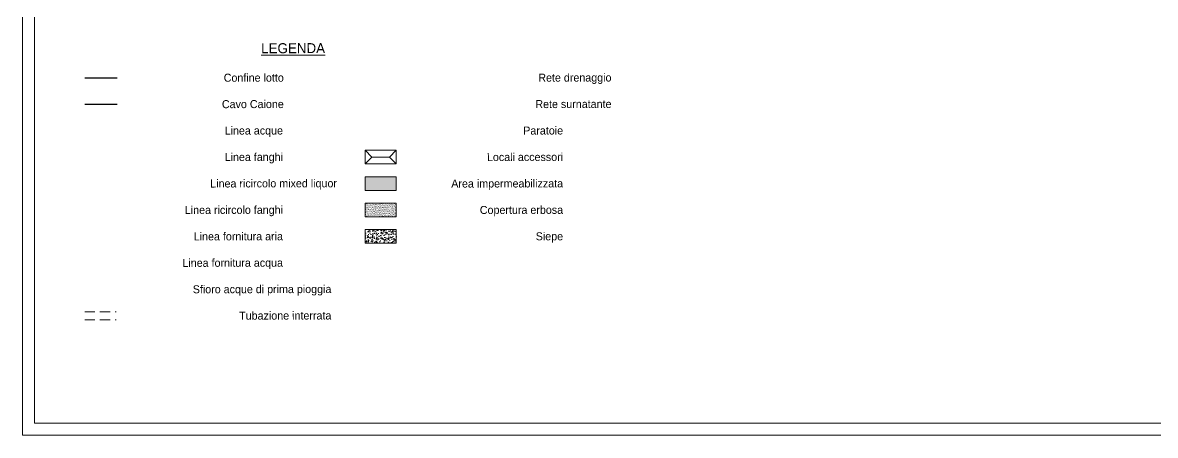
# Model space of a CAD drawing. Extents: x 1590275 to 3180776, y 5018154 to 10036737.
# Drawn here: x 1591117.8 to 1591259.4, y 5018174.6 to 5018226.1 of the extents above; entities that cross this region are included whole.
import ezdxf

# ---------------------------------------------------------------- set-up
doc = ezdxf.new("R2010")
doc.units = 0
doc.header["$LTSCALE"] = 5
doc.header["$MEASUREMENT"] = 0
doc.linetypes.add('HIDDEN', pattern=[0.375, 0.25, -0.125])
for name, color, linetype, lineweight in [('Cartiglio', 7, 'Continuous', 15), ('Confine', 1, 'Continuous', 30), ('Legenda', 7, 'Continuous', 15), ('Locali accessori', 7, 'Continuous', 15), ('Scale', 7, 'Continuous', 15), ('Siepe', 104, 'Continuous', 15), ('Verde', 3, 'Continuous', 15), ('Viabilità', 251, 'Continuous', 15)]:
    doc.layers.add(name, color=color, linetype=linetype, lineweight=lineweight)

msp = doc.modelspace()

# ---------------------------------------------------------------- hatches: boundary and pattern name
at = {"layer": 'Siepe'}
h = msp.add_hatch(dxfattribs=at)
h.set_pattern_fill('AR-CONC', color=256, scale=0.1)
h.set_pattern_definition([(50, (841.24575, -28.2022), (0.7172601826, -0.06275213498), [0.075, -0.825]), (355, (841.24575, -28.2022), (-0.13875133361, 0.7521921337), [0.06, -0.66]), (100.45144446, (841.3055, -28.20745), (0.57850884673, 0.68943999097), [0.063740192, -0.701142112]), (46.1842, (841.24575, -28.0022), (1.06724133067, -0.1655192808), [0.1125, -1.2375]), (96.63563549, (841.3347, -28.016), (0.93466194567, 0.97411860077), [0.095610342, -1.05171376]), (351.18416399, (841.2457, -28.0022), (0.93466194505, 0.97411860027), [0.09, -0.990000001]), (21, (841.34575, -28.0522), (0.59690705212, -0.402618890665), [0.075, -0.825]), (326, (841.34575, -28.0522), (0.24331533192, 0.72515004505), [0.06, -0.66]), (71.45144474, (841.3955, -28.0858), (0.84022237673, 0.32253115281), [0.06374019, -0.701142112]), (37.5, (841.24575, -28.20222), (0.012159855317, 0.332893853831), [0, -0.652, 0, -0.67, 0, -0.6625]), (7.5, (841.24575, -28.20222), (0.263069537442, 0.394411711882), [0, -0.382, 0, -0.637, 0, -0.2525]), (327.5, (841.02275, -28.20222), (0.533822436172, -0.022554871734), [0, -0.25, 0, -0.78, 0, -1.035]), (317.5, (840.92275, -28.20222), (0.583186169342, 0.100104982332), [0, -0.325, 0, -0.518, 0, -0.735])])
h.paths.add_polyline_path([(1591160.636, 5018200.294), (1591160.636, 5018198.594), (1591164.536, 5018198.594), (1591164.536, 5018200.294)])
at = {"layer": 'Verde'}
h = msp.add_hatch(dxfattribs=at)
h.set_pattern_fill('AR-SAND', color=256, scale=0.1)
h.set_pattern_definition([(37.5, (841.24575, -28.20222), (-0.006299335811, 0.1926823769013), [0, -0.152, 0, -0.17, 0, -0.1625]), (7.5, (841.24575, -28.20222), (0.176977670527, 0.282214606523), [0, -0.082, 0, -0.137, 0, -0.0525]), (327.5, (841.12275, -28.20222), (0.311414186175, 0.0005659053537), [0, -0.05, 0, -0.18, 0, -0.235]), (317.5, (841.12275, -28.20222), (0.300612660457, 0.087767556493), [0, -0.025, 0, -0.118, 0, -0.135])])
h.paths.add_polyline_path([(1591164.536, 5018201.894), (1591164.536, 5018203.594), (1591160.636, 5018203.594), (1591160.636, 5018201.894)])
at = {"layer": 'Viabilità', "transparency": 33554508}
h = msp.add_hatch(color=256, dxfattribs=at)
h.dxf.hatch_style = 1
h.paths.add_polyline_path([(1591164.536, 5018205.194), (1591164.536, 5018206.894), (1591160.636, 5018206.894), (1591160.636, 5018205.194)])

# ---------------------------------------------------------------- linework, layer by layer
at = {"layer": 'Cartiglio', "linetype": 'Continuous'}
for points in [[(1591117.847, 5018174.621), (1591474.547, 5018174.621), (1591474.547, 5018426.921), (1591117.847, 5018426.921)], [(1591119.347, 5018176.121), (1591473.047, 5018176.121), (1591473.047, 5018425.421), (1591119.347, 5018425.421)]]:
    msp.add_lwpolyline(points, close=True, dxfattribs=at)
at = {"layer": 'Confine'}
msp.add_line((1591125.636, 5018219.244), (1591129.636, 5018219.244), dxfattribs=at)
at = {"layer": 'Confine', "color": 5}
msp.add_line((1591125.636, 5018215.944), (1591129.636, 5018215.944), dxfattribs=at)
at = {"layer": 'Legenda'}
for p, q in [((1591164.536, 5018206.894), (1591160.636, 5018206.894)), ((1591160.636, 5018206.894), (1591160.636, 5018205.194)), ((1591164.536, 5018205.194), (1591164.536, 5018206.894)), ((1591160.636, 5018205.194), (1591164.536, 5018205.194)), ((1591164.536, 5018203.594), (1591160.636, 5018203.594)), ((1591160.636, 5018203.594), (1591160.636, 5018201.894)), ((1591164.536, 5018201.894), (1591164.536, 5018203.594)), ((1591160.636, 5018201.894), (1591164.536, 5018201.894)), ((1591164.536, 5018200.294), (1591160.636, 5018200.294)), ((1591160.636, 5018200.294), (1591160.636, 5018198.594)), ((1591164.536, 5018198.594), (1591164.536, 5018200.294)), ((1591160.636, 5018198.594), (1591164.536, 5018198.594))]:
    msp.add_line(p, q, dxfattribs=at)
at = {"layer": 'Legenda', "linetype": 'HIDDEN'}
for p, q in [((1591125.636, 5018190.044), (1591129.536, 5018190.044)), ((1591125.636, 5018189.044), (1591129.536, 5018189.044))]:
    msp.add_line(p, q, dxfattribs=at)
at = {"layer": 'Locali accessori'}
for p, q in [((1591164.536, 5018210.194), (1591160.636, 5018210.194)), ((1591160.636, 5018210.194), (1591160.636, 5018208.494)), ((1591164.536, 5018208.494), (1591164.536, 5018210.194)), ((1591160.636, 5018208.494), (1591164.536, 5018208.494))]:
    msp.add_line(p, q, dxfattribs=at)
at = {"layer": 'Scale'}
for p, q in [((1591160.636, 5018210.194), (1591161.486, 5018209.344)), ((1591164.536, 5018210.194), (1591163.686, 5018209.344)), ((1591160.636, 5018208.494), (1591161.486, 5018209.344)), ((1591161.486, 5018209.344), (1591163.686, 5018209.344)), ((1591164.536, 5018208.494), (1591163.686, 5018209.344))]:
    msp.add_line(p, q, dxfattribs=at)

# ---------------------------------------------------------------- texts
at = {"layer": 'Legenda', "attachment_point": 3, "rotation": 0.1015}
for s, insert, char_height, width in [('{\\LLEGENDA}', (1591155.632, 5018223.574), 1.25, 30.00003), ('Confine lotto', (1591150.473, 5018219.768), 1, 19.58992), ('Rete drenaggio', (1591191.42, 5018219.779), 1, 25.6368), ('Cavo Caione', (1591150.473, 5018216.468), 1, 19.58992), ('Rete surnatante', (1591191.42, 5018216.479), 1, 25.6368), ('Linea acque', (1591150.373, 5018213.168), 1, 19.58992), ('Paratoie', (1591185.373, 5018213.168), 1, 19.58992), ('Linea fanghi', (1591150.373, 5018209.868), 1, 19.58992), ('Locali accessori', (1591185.373, 5018209.868), 1, 19.58992), ('Linea ricircolo mixed liquor', (1591157.118, 5018206.58), 1, 26.33415), ('Area impermeabilizzata', (1591185.373, 5018206.568), 1, 19.58992), ('Linea ricircolo fanghi', (1591150.373, 5018203.268), 1, 19.58992), ('Copertura erbosa', (1591185.373, 5018203.268), 1, 19.58992), ('Linea fornitura aria', (1591150.373, 5018199.968), 1, 19.58992), ('Siepe', (1591185.373, 5018199.968), 1, 19.58992), ('Linea fornitura acqua', (1591150.373, 5018196.668), 1, 19.58992), ('Sfioro acque di prima pioggia', (1591156.42, 5018193.379), 1, 25.6368), ('Tubazione interrata', (1591156.42, 5018190.079), 1, 25.6368)]:
    msp.add_mtext(s, dxfattribs=dict(at, insert=insert, char_height=char_height, width=width))

doc.saveas('drawing.dxf')
